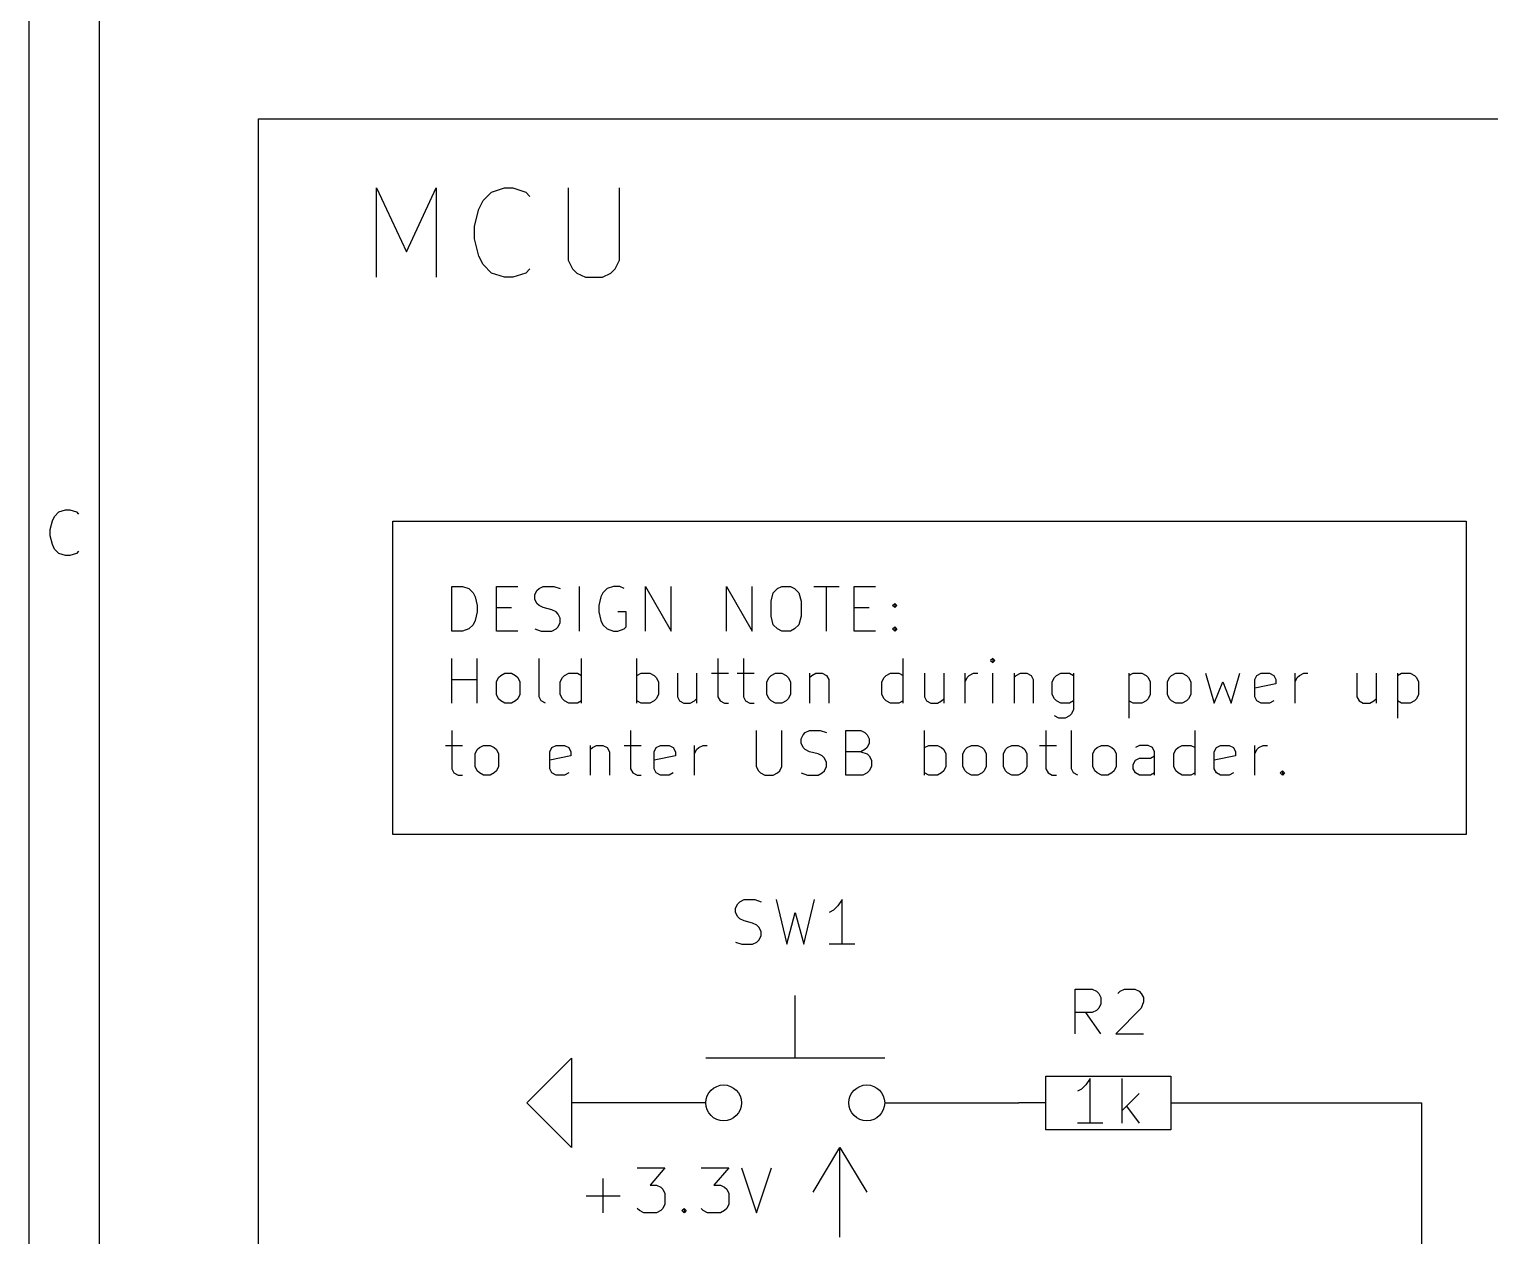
# Model space of a CAD drawing. Extents: x 0.4 to 16.1, y -11.3 to -0.4.
# Drawn here: x 0.394 to 2.026, y -6.099 to -4.75 of the extents above; entities that cross this region are included whole.
import ezdxf

# ---------------------------------------------------------------- set-up
doc = ezdxf.new("R2010")
doc.units = 0
doc.header["$MEASUREMENT"] = 0
for name, color, linetype in [('BLUE3', 171, 'CONTINUOUS'), ('CYAN2', 4, 'CONTINUOUS'), ('GREEN3', 91, 'CONTINUOUS'), ('RED2', 1, 'CONTINUOUS')]:
    doc.layers.add(name, color=color, linetype=linetype)

msp = doc.modelspace()

# ---------------------------------------------------------------- linework, layer by layer
at = {"layer": 'BLUE3', "linetype": 'CONTINUOUS'}
for p, q in [((0.65, -4.85), (6.1, -4.85)), ((0.65, -11.1), (0.65, -4.85)), ((0.782, -5.0273), (0.782, -4.9273)), ((0.782, -4.9273), (0.8154, -4.9987)), ((0.8154, -4.9987), (0.8487, -4.9273)), ((0.8487, -4.9273), (0.8487, -5.0273)), ((0.9106, -4.932), (0.9249, -4.9273)), ((0.9249, -4.9273), (0.9344, -4.9273)), ((0.9344, -4.9273), (0.9487, -4.932)), ((0.9963, -4.9273), (0.9963, -5.0082)), ((1.0535, -5.0082), (1.0535, -4.9273)), ((0.8963, -4.9511), (0.9011, -4.9416)), ((0.9011, -4.9416), (0.9106, -4.932)), ((0.9487, -4.932), (0.9535, -4.9368)), ((0.8916, -4.9701), (0.8963, -4.9511)), ((0.8916, -4.9844), (0.8916, -4.9701)), ((0.8963, -5.0035), (0.8916, -4.9844)), ((0.9011, -5.013), (0.8963, -5.0035)), ((0.9963, -5.0082), (1.0011, -5.0177)), ((1.0487, -5.0177), (1.0535, -5.0082)), ((0.9106, -5.0225), (0.9011, -5.013)), ((0.9249, -5.0273), (0.9106, -5.0225)), ((0.9344, -5.0273), (0.9249, -5.0273)), ((0.9487, -5.0225), (0.9344, -5.0273)), ((0.9535, -5.0177), (0.9487, -5.0225)), ((1.0011, -5.0177), (1.0058, -5.0225)), ((1.0058, -5.0225), (1.0154, -5.0273)), ((1.0154, -5.0273), (1.0344, -5.0273)), ((1.0344, -5.0273), (1.0439, -5.0225)), ((1.0439, -5.0225), (1.0487, -5.0177)), ((0.8, -5.65), (0.8, -5.3)), ((0.8, -5.3), (2, -5.3)), ((2, -5.3), (2, -5.65)), ((0.866, -5.4227), (0.866, -5.3727)), ((0.866, -5.3727), (0.8779, -5.3727)), ((0.8779, -5.3727), (0.8851, -5.3751)), ((0.8851, -5.3751), (0.8898, -5.3799)), ((0.8898, -5.3799), (0.8922, -5.3846)), ((0.8922, -5.3846), (0.8946, -5.3941)), ((0.916, -5.4227), (0.916, -5.3727)), ((0.916, -5.3727), (0.9398, -5.3727)), ((0.9589, -5.3822), (0.9612, -5.3775)), ((0.9589, -5.387), (0.9589, -5.3822)), ((0.9612, -5.3918), (0.9589, -5.387)), ((0.9612, -5.3775), (0.9636, -5.3751)), ((0.9636, -5.3751), (0.9684, -5.3727)), ((0.9684, -5.3727), (0.9803, -5.3727)), ((0.9803, -5.3727), (0.9874, -5.3751)), ((1.0089, -5.4227), (1.0089, -5.3727)), ((1.0327, -5.3846), (1.0303, -5.3941)), ((1.0351, -5.3799), (1.0327, -5.3846)), ((1.0398, -5.3751), (1.0351, -5.3799)), ((1.047, -5.3727), (1.0398, -5.3751)), ((1.0541, -5.3727), (1.047, -5.3727)), ((1.0589, -5.3751), (1.0541, -5.3727)), ((1.0827, -5.4227), (1.0827, -5.3727)), ((1.0827, -5.3727), (1.1112, -5.4227)), ((1.1112, -5.4227), (1.1112, -5.3727)), ((1.1732, -5.4227), (1.1732, -5.3727)), ((1.1732, -5.3727), (1.2017, -5.4227)), ((1.2017, -5.4227), (1.2017, -5.3727)), ((1.2232, -5.3894), (1.2255, -5.3799)), ((1.2255, -5.3799), (1.2303, -5.3751)), ((1.2303, -5.3751), (1.2351, -5.3727)), ((1.2351, -5.3727), (1.2446, -5.3727)), ((1.2446, -5.3727), (1.2493, -5.3751)), ((1.2493, -5.3751), (1.2541, -5.3799)), ((1.2541, -5.3799), (1.2565, -5.3894)), ((1.2708, -5.3727), (1.2993, -5.3727)), ((1.2851, -5.4227), (1.2851, -5.3727)), ((1.316, -5.4227), (1.316, -5.3727)), ((1.316, -5.3727), (1.3398, -5.3727)), ((0.8946, -5.4013), (0.8922, -5.4108)), ((0.8946, -5.3941), (0.8946, -5.4013)), ((0.916, -5.3965), (0.9327, -5.3965)), ((0.9636, -5.3941), (0.9612, -5.3918)), ((0.9684, -5.3965), (0.9636, -5.3941)), ((0.9779, -5.3989), (0.9684, -5.3965)), ((0.9827, -5.4013), (0.9779, -5.3989)), ((0.9851, -5.4037), (0.9827, -5.4013)), ((0.9874, -5.4084), (0.9851, -5.4037)), ((1.0303, -5.3941), (1.0303, -5.4013)), ((1.0303, -5.4013), (1.0327, -5.4108)), ((1.0612, -5.4013), (1.0517, -5.4013)), ((1.0612, -5.418), (1.0612, -5.4013)), ((1.2232, -5.4061), (1.2232, -5.3894)), ((1.2565, -5.3894), (1.2565, -5.4061)), ((1.316, -5.3965), (1.3327, -5.3965)), ((1.3589, -5.3941), (1.3612, -5.3918)), ((1.3612, -5.3965), (1.3589, -5.3941)), ((1.3612, -5.3918), (1.3636, -5.3941)), ((1.3612, -5.3918), (1.3612, -5.3965)), ((1.3636, -5.3941), (1.3612, -5.3965)), ((0.8851, -5.4203), (0.8779, -5.4227)), ((0.8898, -5.4156), (0.8851, -5.4203)), ((0.8922, -5.4108), (0.8898, -5.4156)), ((0.9589, -5.4203), (0.966, -5.4227)), ((0.9779, -5.4227), (0.9827, -5.4203)), ((0.9827, -5.4203), (0.9851, -5.418)), ((0.9851, -5.418), (0.9874, -5.4132)), ((0.9874, -5.4132), (0.9874, -5.4084)), ((1.0327, -5.4108), (1.0351, -5.4156)), ((1.0351, -5.4156), (1.0398, -5.4203)), ((1.0398, -5.4203), (1.047, -5.4227)), ((1.0517, -5.4227), (1.0589, -5.4203)), ((1.0589, -5.4203), (1.0612, -5.418)), ((1.2255, -5.4156), (1.2232, -5.4061)), ((1.2303, -5.4203), (1.2255, -5.4156)), ((1.2351, -5.4227), (1.2303, -5.4203)), ((1.2493, -5.4203), (1.2446, -5.4227)), ((1.2541, -5.4156), (1.2493, -5.4203)), ((1.2565, -5.4061), (1.2541, -5.4156)), ((1.3589, -5.4203), (1.3612, -5.418)), ((1.3612, -5.4227), (1.3589, -5.4203)), ((1.3612, -5.418), (1.3636, -5.4203)), ((1.3612, -5.418), (1.3612, -5.4227)), ((1.3636, -5.4203), (1.3612, -5.4227)), ((0.8779, -5.4227), (0.866, -5.4227)), ((0.9398, -5.4227), (0.916, -5.4227)), ((0.966, -5.4227), (0.9779, -5.4227)), ((1.047, -5.4227), (1.0517, -5.4227)), ((1.2446, -5.4227), (1.2351, -5.4227)), ((1.3398, -5.4227), (1.316, -5.4227)), ((0.866, -5.5032), (0.866, -5.4532)), ((0.8946, -5.5032), (0.8946, -5.4532)), ((0.9636, -5.4961), (0.9636, -5.4532)), ((1.0112, -5.5032), (1.0112, -5.4532)), ((1.0731, -5.5032), (1.0731, -5.4532)), ((1.1636, -5.4532), (1.1636, -5.4961)), ((1.1922, -5.4532), (1.1922, -5.4961)), ((1.3708, -5.5032), (1.3708, -5.4532)), ((1.4708, -5.4532), (1.4684, -5.4556)), ((1.4731, -5.4556), (1.4708, -5.4532)), ((1.4708, -5.4532), (1.4708, -5.458)), ((1.4684, -5.4556), (1.4708, -5.458)), ((1.4708, -5.458), (1.4731, -5.4556)), ((0.866, -5.477), (0.8946, -5.477)), ((0.916, -5.4794), (0.9184, -5.4746)), ((0.916, -5.4937), (0.916, -5.4794)), ((0.9184, -5.4746), (0.9208, -5.4723)), ((0.9208, -5.4723), (0.9255, -5.4699)), ((0.9255, -5.4699), (0.9327, -5.4699)), ((0.9327, -5.4699), (0.9374, -5.4723)), ((0.9374, -5.4723), (0.9398, -5.4746)), ((0.9398, -5.4746), (0.9422, -5.4794)), ((0.9422, -5.4794), (0.9422, -5.4937)), ((0.9874, -5.4794), (0.9898, -5.4746)), ((0.9874, -5.4937), (0.9874, -5.4794)), ((0.9898, -5.4746), (0.9922, -5.4723)), ((0.9922, -5.4723), (0.997, -5.4699)), ((0.997, -5.4699), (1.0065, -5.4699)), ((1.0065, -5.4699), (1.0112, -5.4723)), ((1.0731, -5.4723), (1.0779, -5.4699)), ((1.0779, -5.4699), (1.0874, -5.4699)), ((1.0874, -5.4699), (1.0922, -5.4723)), ((1.0922, -5.4723), (1.0946, -5.4746)), ((1.0946, -5.4746), (1.097, -5.4794)), ((1.097, -5.4794), (1.097, -5.4937)), ((1.1184, -5.4699), (1.1184, -5.4961)), ((1.1398, -5.4699), (1.1398, -5.5032)), ((1.1565, -5.4699), (1.1755, -5.4699)), ((1.1851, -5.4699), (1.2041, -5.4699)), ((1.2184, -5.4794), (1.2208, -5.4746)), ((1.2184, -5.4937), (1.2184, -5.4794)), ((1.2208, -5.4746), (1.2231, -5.4723)), ((1.2231, -5.4723), (1.2279, -5.4699)), ((1.2279, -5.4699), (1.2351, -5.4699)), ((1.2351, -5.4699), (1.2398, -5.4723)), ((1.2398, -5.4723), (1.2422, -5.4746)), ((1.2422, -5.4746), (1.2446, -5.4794)), ((1.2446, -5.4794), (1.2446, -5.4937)), ((1.266, -5.4699), (1.266, -5.5032)), ((1.266, -5.4746), (1.2684, -5.4723)), ((1.2684, -5.4723), (1.2731, -5.4699)), ((1.2731, -5.4699), (1.2803, -5.4699)), ((1.2803, -5.4699), (1.285, -5.4723)), ((1.285, -5.4723), (1.2874, -5.477)), ((1.2874, -5.477), (1.2874, -5.5032)), ((1.347, -5.4794), (1.3493, -5.4746)), ((1.347, -5.4937), (1.347, -5.4794)), ((1.3493, -5.4746), (1.3517, -5.4723)), ((1.3517, -5.4723), (1.3565, -5.4699)), ((1.3565, -5.4699), (1.366, -5.4699)), ((1.366, -5.4699), (1.3708, -5.4723)), ((1.3946, -5.4699), (1.3946, -5.4961)), ((1.416, -5.4699), (1.416, -5.5032)), ((1.4398, -5.5032), (1.4398, -5.4699)), ((1.4398, -5.4794), (1.4422, -5.4746)), ((1.4422, -5.4746), (1.4446, -5.4723)), ((1.4446, -5.4723), (1.4493, -5.4699)), ((1.4493, -5.4699), (1.4541, -5.4699)), ((1.4708, -5.5032), (1.4708, -5.4699)), ((1.4946, -5.4699), (1.4946, -5.5032)), ((1.4946, -5.4746), (1.4969, -5.4723)), ((1.4969, -5.4723), (1.5017, -5.4699)), ((1.5017, -5.4699), (1.5089, -5.4699)), ((1.5089, -5.4699), (1.5136, -5.4723)), ((1.5136, -5.4723), (1.516, -5.477)), ((1.516, -5.477), (1.516, -5.5032)), ((1.5374, -5.4794), (1.5398, -5.4746)), ((1.5374, -5.4937), (1.5374, -5.4794)), ((1.5398, -5.4746), (1.5422, -5.4723)), ((1.5422, -5.4723), (1.5469, -5.4699)), ((1.5469, -5.4699), (1.5565, -5.4699)), ((1.5565, -5.4699), (1.5612, -5.4723)), ((1.5612, -5.4699), (1.5612, -5.5104)), ((1.6231, -5.4699), (1.6231, -5.5199)), ((1.6231, -5.4723), (1.6279, -5.4699)), ((1.6279, -5.4699), (1.6374, -5.4699)), ((1.6374, -5.4699), (1.6422, -5.4723)), ((1.6422, -5.4723), (1.6446, -5.4746)), ((1.6446, -5.4746), (1.6469, -5.4794)), ((1.6469, -5.4794), (1.6469, -5.4937)), ((1.666, -5.4794), (1.6684, -5.4746)), ((1.666, -5.4937), (1.666, -5.4794)), ((1.6684, -5.4746), (1.6708, -5.4723)), ((1.6708, -5.4723), (1.6755, -5.4699)), ((1.6755, -5.4699), (1.6827, -5.4699)), ((1.6827, -5.4699), (1.6874, -5.4723)), ((1.6874, -5.4723), (1.6898, -5.4746)), ((1.6898, -5.4746), (1.6922, -5.4794)), ((1.6922, -5.4794), (1.6922, -5.4937)), ((1.7088, -5.4699), (1.7184, -5.5032)), ((1.7184, -5.5032), (1.7279, -5.4794)), ((1.7279, -5.4794), (1.7374, -5.5032)), ((1.7374, -5.5032), (1.7469, -5.4699)), ((1.7636, -5.477), (1.766, -5.4723)), ((1.7636, -5.4961), (1.7636, -5.477)), ((1.7874, -5.4818), (1.7636, -5.4865)), ((1.766, -5.4723), (1.7708, -5.4699)), ((1.7708, -5.4699), (1.7803, -5.4699)), ((1.7803, -5.4699), (1.785, -5.4723)), ((1.785, -5.4723), (1.7874, -5.477)), ((1.7874, -5.477), (1.7874, -5.4818)), ((1.8088, -5.5032), (1.8088, -5.4699)), ((1.8088, -5.4794), (1.8112, -5.4746)), ((1.8112, -5.4746), (1.8136, -5.4723)), ((1.8136, -5.4723), (1.8184, -5.4699)), ((1.8184, -5.4699), (1.8231, -5.4699)), ((1.8779, -5.4699), (1.8779, -5.4961)), ((1.8993, -5.4699), (1.8993, -5.5032)), ((1.9231, -5.4699), (1.9231, -5.5199)), ((1.9231, -5.4723), (1.9279, -5.4699)), ((1.9279, -5.4699), (1.9374, -5.4699)), ((1.9374, -5.4699), (1.9422, -5.4723)), ((1.9422, -5.4723), (1.9446, -5.4746)), ((1.9446, -5.4746), (1.9469, -5.4794)), ((1.9469, -5.4794), (1.9469, -5.4937)), ((0.9184, -5.4985), (0.916, -5.4937)), ((0.9208, -5.5008), (0.9184, -5.4985)), ((0.9255, -5.5032), (0.9208, -5.5008)), ((0.9374, -5.5008), (0.9327, -5.5032)), ((0.9398, -5.4985), (0.9374, -5.5008)), ((0.9422, -5.4937), (0.9398, -5.4985)), ((0.966, -5.5008), (0.9636, -5.4961)), ((0.9708, -5.5032), (0.966, -5.5008)), ((0.9898, -5.4985), (0.9874, -5.4937)), ((0.9922, -5.5008), (0.9898, -5.4985)), ((0.997, -5.5032), (0.9922, -5.5008)), ((1.0112, -5.5008), (1.0065, -5.5032)), ((1.0779, -5.5032), (1.0731, -5.5008)), ((1.0922, -5.5008), (1.0874, -5.5032)), ((1.0946, -5.4985), (1.0922, -5.5008)), ((1.097, -5.4937), (1.0946, -5.4985)), ((1.1184, -5.4961), (1.1208, -5.5008)), ((1.1208, -5.5008), (1.1255, -5.5032)), ((1.1327, -5.5032), (1.1374, -5.5008)), ((1.1374, -5.5008), (1.1398, -5.4985)), ((1.1636, -5.4961), (1.166, -5.5008)), ((1.166, -5.5008), (1.1708, -5.5032)), ((1.1922, -5.4961), (1.1946, -5.5008)), ((1.1946, -5.5008), (1.1993, -5.5032)), ((1.2208, -5.4985), (1.2184, -5.4937)), ((1.2231, -5.5008), (1.2208, -5.4985)), ((1.2279, -5.5032), (1.2231, -5.5008)), ((1.2398, -5.5008), (1.2351, -5.5032)), ((1.2422, -5.4985), (1.2398, -5.5008)), ((1.2446, -5.4937), (1.2422, -5.4985)), ((1.3493, -5.4985), (1.347, -5.4937)), ((1.3517, -5.5008), (1.3493, -5.4985)), ((1.3565, -5.5032), (1.3517, -5.5008)), ((1.3708, -5.5008), (1.366, -5.5032)), ((1.3946, -5.4961), (1.3969, -5.5008)), ((1.3969, -5.5008), (1.4017, -5.5032)), ((1.4089, -5.5032), (1.4136, -5.5008)), ((1.4136, -5.5008), (1.416, -5.4985)), ((1.5398, -5.4985), (1.5374, -5.4937)), ((1.5422, -5.5008), (1.5398, -5.4985)), ((1.5469, -5.5032), (1.5422, -5.5008)), ((1.5612, -5.5008), (1.5565, -5.5032)), ((1.6279, -5.5032), (1.6231, -5.5008)), ((1.6422, -5.5008), (1.6374, -5.5032)), ((1.6446, -5.4985), (1.6422, -5.5008)), ((1.6469, -5.4937), (1.6446, -5.4985)), ((1.6684, -5.4985), (1.666, -5.4937)), ((1.6708, -5.5008), (1.6684, -5.4985)), ((1.6755, -5.5032), (1.6708, -5.5008)), ((1.6874, -5.5008), (1.6827, -5.5032)), ((1.6898, -5.4985), (1.6874, -5.5008)), ((1.6922, -5.4937), (1.6898, -5.4985)), ((1.766, -5.5008), (1.7636, -5.4961)), ((1.7708, -5.5032), (1.766, -5.5008)), ((1.785, -5.5008), (1.7803, -5.5032)), ((1.8779, -5.4961), (1.8803, -5.5008)), ((1.8803, -5.5008), (1.885, -5.5032)), ((1.8922, -5.5032), (1.8969, -5.5008)), ((1.8969, -5.5008), (1.8993, -5.4985)), ((1.9279, -5.5032), (1.9231, -5.5008)), ((1.9422, -5.5008), (1.9374, -5.5032)), ((1.9446, -5.4985), (1.9422, -5.5008)), ((1.9469, -5.4937), (1.9446, -5.4985)), ((0.9327, -5.5032), (0.9255, -5.5032)), ((1.0065, -5.5032), (0.997, -5.5032)), ((1.0874, -5.5032), (1.0779, -5.5032)), ((1.1255, -5.5032), (1.1327, -5.5032)), ((1.1708, -5.5032), (1.1755, -5.5032)), ((1.1993, -5.5032), (1.2041, -5.5032)), ((1.2351, -5.5032), (1.2279, -5.5032)), ((1.366, -5.5032), (1.3565, -5.5032)), ((1.4017, -5.5032), (1.4089, -5.5032)), ((1.5446, -5.5199), (1.5398, -5.5175)), ((1.5565, -5.5032), (1.5469, -5.5032)), ((1.5565, -5.5175), (1.5517, -5.5199)), ((1.5589, -5.5151), (1.5565, -5.5175)), ((1.5612, -5.5104), (1.5589, -5.5151)), ((1.6374, -5.5032), (1.6279, -5.5032)), ((1.6827, -5.5032), (1.6755, -5.5032)), ((1.7803, -5.5032), (1.7708, -5.5032)), ((1.885, -5.5032), (1.8922, -5.5032)), ((1.9374, -5.5032), (1.9279, -5.5032)), ((0.866, -5.5337), (0.866, -5.5766)), ((1.066, -5.5337), (1.066, -5.5766)), ((1.2065, -5.5337), (1.2065, -5.5742)), ((1.2351, -5.5742), (1.2351, -5.5337)), ((1.2612, -5.5361), (1.266, -5.5337)), ((1.266, -5.5337), (1.2779, -5.5337)), ((1.2779, -5.5337), (1.2851, -5.5361)), ((1.3065, -5.5837), (1.3065, -5.5337)), ((1.3065, -5.5337), (1.3232, -5.5337)), ((1.3232, -5.5337), (1.3279, -5.5361)), ((1.3946, -5.5837), (1.3946, -5.5337)), ((1.5303, -5.5337), (1.5303, -5.5766)), ((1.5517, -5.5199), (1.5446, -5.5199)), ((1.5589, -5.5766), (1.5589, -5.5337)), ((1.6969, -5.5837), (1.6969, -5.5337)), ((0.8589, -5.5504), (0.8779, -5.5504)), ((0.897, -5.5528), (0.9017, -5.5504)), ((0.9017, -5.5504), (0.9089, -5.5504)), ((0.9089, -5.5504), (0.9136, -5.5528)), ((0.9779, -5.5528), (0.9827, -5.5504)), ((0.9827, -5.5504), (0.9922, -5.5504)), ((0.9922, -5.5504), (0.997, -5.5528)), ((1.0208, -5.5504), (1.0208, -5.5837)), ((1.0232, -5.5528), (1.0279, -5.5504)), ((1.0279, -5.5504), (1.0351, -5.5504)), ((1.0351, -5.5504), (1.0398, -5.5528)), ((1.0589, -5.5504), (1.0779, -5.5504)), ((1.0946, -5.5528), (1.0993, -5.5504)), ((1.0993, -5.5504), (1.1089, -5.5504)), ((1.1089, -5.5504), (1.1136, -5.5528)), ((1.1374, -5.5837), (1.1374, -5.5504)), ((1.1422, -5.5528), (1.147, -5.5504)), ((1.147, -5.5504), (1.1517, -5.5504)), ((1.2565, -5.5432), (1.2589, -5.5385)), ((1.2565, -5.548), (1.2565, -5.5432)), ((1.2589, -5.5528), (1.2565, -5.548)), ((1.2589, -5.5385), (1.2612, -5.5361)), ((1.3279, -5.5361), (1.3303, -5.5385)), ((1.3303, -5.5385), (1.3327, -5.5432)), ((1.3327, -5.548), (1.3303, -5.5528)), ((1.3327, -5.5432), (1.3327, -5.548)), ((1.3946, -5.5528), (1.3993, -5.5504)), ((1.3993, -5.5504), (1.4089, -5.5504)), ((1.4089, -5.5504), (1.4136, -5.5528)), ((1.4422, -5.5528), (1.447, -5.5504)), ((1.447, -5.5504), (1.4541, -5.5504)), ((1.4541, -5.5504), (1.4589, -5.5528)), ((1.4874, -5.5528), (1.4922, -5.5504)), ((1.4922, -5.5504), (1.4993, -5.5504)), ((1.4993, -5.5504), (1.5041, -5.5528)), ((1.5231, -5.5504), (1.5422, -5.5504)), ((1.5874, -5.5528), (1.5922, -5.5504)), ((1.5922, -5.5504), (1.5993, -5.5504)), ((1.5993, -5.5504), (1.6041, -5.5528)), ((1.635, -5.5504), (1.6303, -5.5528)), ((1.6446, -5.5504), (1.635, -5.5504)), ((1.6493, -5.5528), (1.6446, -5.5504)), ((1.6779, -5.5528), (1.6827, -5.5504)), ((1.6827, -5.5504), (1.6922, -5.5504)), ((1.6922, -5.5504), (1.6969, -5.5528)), ((1.7208, -5.5528), (1.7255, -5.5504)), ((1.7255, -5.5504), (1.735, -5.5504)), ((1.735, -5.5504), (1.7398, -5.5528)), ((1.7636, -5.5837), (1.7636, -5.5504)), ((1.7684, -5.5528), (1.7731, -5.5504)), ((1.7731, -5.5504), (1.7779, -5.5504)), ((0.8922, -5.5599), (0.8946, -5.5551)), ((0.8922, -5.5742), (0.8922, -5.5599)), ((0.8946, -5.5551), (0.897, -5.5528)), ((0.9136, -5.5528), (0.916, -5.5551)), ((0.916, -5.5551), (0.9184, -5.5599)), ((0.9184, -5.5599), (0.9184, -5.5742)), ((0.9755, -5.5575), (0.9779, -5.5528)), ((0.9755, -5.5766), (0.9755, -5.5575)), ((0.9993, -5.5623), (0.9755, -5.567)), ((0.997, -5.5528), (0.9993, -5.5575)), ((0.9993, -5.5575), (0.9993, -5.5623)), ((1.0208, -5.5551), (1.0232, -5.5528)), ((1.0398, -5.5528), (1.0422, -5.5575)), ((1.0422, -5.5575), (1.0422, -5.5837)), ((1.0922, -5.5575), (1.0946, -5.5528)), ((1.0922, -5.5766), (1.0922, -5.5575)), ((1.116, -5.5623), (1.0922, -5.567)), ((1.1136, -5.5528), (1.116, -5.5575)), ((1.116, -5.5575), (1.116, -5.5623)), ((1.1374, -5.5599), (1.1398, -5.5551)), ((1.1398, -5.5551), (1.1422, -5.5528)), ((1.2612, -5.5551), (1.2589, -5.5528)), ((1.266, -5.5575), (1.2612, -5.5551)), ((1.2755, -5.5599), (1.266, -5.5575)), ((1.2803, -5.5623), (1.2755, -5.5599)), ((1.2827, -5.5647), (1.2803, -5.5623)), ((1.2851, -5.5694), (1.2827, -5.5647)), ((1.3232, -5.5575), (1.3065, -5.5575)), ((1.3279, -5.5551), (1.3232, -5.5575)), ((1.3232, -5.5575), (1.3303, -5.5599)), ((1.3303, -5.5528), (1.3279, -5.5551)), ((1.3303, -5.5599), (1.3327, -5.5623)), ((1.3327, -5.5623), (1.3351, -5.567)), ((1.3351, -5.567), (1.3351, -5.5742)), ((1.4136, -5.5528), (1.416, -5.5551)), ((1.416, -5.5551), (1.4184, -5.5599)), ((1.4184, -5.5599), (1.4184, -5.5742)), ((1.4374, -5.5599), (1.4398, -5.5551)), ((1.4374, -5.5742), (1.4374, -5.5599)), ((1.4398, -5.5551), (1.4422, -5.5528)), ((1.4589, -5.5528), (1.4612, -5.5551)), ((1.4612, -5.5551), (1.4636, -5.5599)), ((1.4636, -5.5599), (1.4636, -5.5742)), ((1.4827, -5.5599), (1.4851, -5.5551)), ((1.4827, -5.5742), (1.4827, -5.5599)), ((1.4851, -5.5551), (1.4874, -5.5528)), ((1.5041, -5.5528), (1.5065, -5.5551)), ((1.5065, -5.5551), (1.5089, -5.5599)), ((1.5089, -5.5599), (1.5089, -5.5742)), ((1.5827, -5.5599), (1.585, -5.5551)), ((1.5827, -5.5742), (1.5827, -5.5599)), ((1.585, -5.5551), (1.5874, -5.5528)), ((1.6041, -5.5528), (1.6065, -5.5551)), ((1.6065, -5.5551), (1.6089, -5.5599)), ((1.6089, -5.5599), (1.6089, -5.5742)), ((1.6279, -5.5718), (1.6303, -5.567)), ((1.6303, -5.567), (1.635, -5.5647)), ((1.635, -5.5647), (1.647, -5.5647)), ((1.647, -5.5647), (1.6517, -5.5623)), ((1.6517, -5.5575), (1.6493, -5.5528)), ((1.6517, -5.5837), (1.6517, -5.5575)), ((1.6731, -5.5599), (1.6755, -5.5551)), ((1.6731, -5.5742), (1.6731, -5.5599)), ((1.6755, -5.5551), (1.6779, -5.5528)), ((1.7184, -5.5575), (1.7208, -5.5528)), ((1.7184, -5.5766), (1.7184, -5.5575)), ((1.7422, -5.5623), (1.7184, -5.567)), ((1.7398, -5.5528), (1.7422, -5.5575)), ((1.7422, -5.5575), (1.7422, -5.5623)), ((1.7636, -5.5599), (1.766, -5.5551)), ((1.766, -5.5551), (1.7684, -5.5528)), ((0.866, -5.5766), (0.8684, -5.5813)), ((0.8684, -5.5813), (0.8732, -5.5837)), ((0.8732, -5.5837), (0.8779, -5.5837)), ((0.8946, -5.5789), (0.8922, -5.5742)), ((0.897, -5.5813), (0.8946, -5.5789)), ((0.9017, -5.5837), (0.897, -5.5813)), ((0.9089, -5.5837), (0.9017, -5.5837)), ((0.9136, -5.5813), (0.9089, -5.5837)), ((0.916, -5.5789), (0.9136, -5.5813)), ((0.9184, -5.5742), (0.916, -5.5789)), ((0.9779, -5.5813), (0.9755, -5.5766)), ((0.9827, -5.5837), (0.9779, -5.5813)), ((0.9922, -5.5837), (0.9827, -5.5837)), ((0.997, -5.5813), (0.9922, -5.5837)), ((1.066, -5.5766), (1.0684, -5.5813)), ((1.0684, -5.5813), (1.0732, -5.5837)), ((1.0732, -5.5837), (1.0779, -5.5837)), ((1.0946, -5.5813), (1.0922, -5.5766)), ((1.0993, -5.5837), (1.0946, -5.5813)), ((1.1089, -5.5837), (1.0993, -5.5837)), ((1.1136, -5.5813), (1.1089, -5.5837)), ((1.2065, -5.5742), (1.2089, -5.5789)), ((1.2089, -5.5789), (1.2112, -5.5813)), ((1.2112, -5.5813), (1.216, -5.5837)), ((1.216, -5.5837), (1.2255, -5.5837)), ((1.2255, -5.5837), (1.2303, -5.5813)), ((1.2303, -5.5813), (1.2327, -5.5789)), ((1.2327, -5.5789), (1.2351, -5.5742)), ((1.2565, -5.5813), (1.2636, -5.5837)), ((1.2636, -5.5837), (1.2755, -5.5837)), ((1.2755, -5.5837), (1.2803, -5.5813)), ((1.2803, -5.5813), (1.2827, -5.5789)), ((1.2827, -5.5789), (1.2851, -5.5742)), ((1.2851, -5.5742), (1.2851, -5.5694)), ((1.3255, -5.5837), (1.3065, -5.5837)), ((1.3303, -5.5813), (1.3255, -5.5837)), ((1.3327, -5.5789), (1.3303, -5.5813)), ((1.3351, -5.5742), (1.3327, -5.5789)), ((1.3993, -5.5837), (1.3946, -5.5813)), ((1.4089, -5.5837), (1.3993, -5.5837)), ((1.4136, -5.5813), (1.4089, -5.5837)), ((1.416, -5.5789), (1.4136, -5.5813)), ((1.4184, -5.5742), (1.416, -5.5789)), ((1.4398, -5.5789), (1.4374, -5.5742)), ((1.4422, -5.5813), (1.4398, -5.5789)), ((1.447, -5.5837), (1.4422, -5.5813)), ((1.4541, -5.5837), (1.447, -5.5837)), ((1.4589, -5.5813), (1.4541, -5.5837)), ((1.4612, -5.5789), (1.4589, -5.5813)), ((1.4636, -5.5742), (1.4612, -5.5789)), ((1.4851, -5.5789), (1.4827, -5.5742)), ((1.4874, -5.5813), (1.4851, -5.5789)), ((1.4922, -5.5837), (1.4874, -5.5813)), ((1.4993, -5.5837), (1.4922, -5.5837)), ((1.5041, -5.5813), (1.4993, -5.5837)), ((1.5065, -5.5789), (1.5041, -5.5813)), ((1.5089, -5.5742), (1.5065, -5.5789)), ((1.5303, -5.5766), (1.5327, -5.5813)), ((1.5327, -5.5813), (1.5374, -5.5837)), ((1.5374, -5.5837), (1.5422, -5.5837)), ((1.5612, -5.5813), (1.5589, -5.5766)), ((1.566, -5.5837), (1.5612, -5.5813)), ((1.585, -5.5789), (1.5827, -5.5742)), ((1.5874, -5.5813), (1.585, -5.5789)), ((1.5922, -5.5837), (1.5874, -5.5813)), ((1.5993, -5.5837), (1.5922, -5.5837)), ((1.6041, -5.5813), (1.5993, -5.5837)), ((1.6065, -5.5789), (1.6041, -5.5813)), ((1.6089, -5.5742), (1.6065, -5.5789)), ((1.6279, -5.5766), (1.6279, -5.5718)), ((1.6303, -5.5813), (1.6279, -5.5766)), ((1.635, -5.5837), (1.6303, -5.5813)), ((1.647, -5.5837), (1.635, -5.5837)), ((1.6517, -5.5813), (1.647, -5.5837)), ((1.6755, -5.5789), (1.6731, -5.5742)), ((1.6779, -5.5813), (1.6755, -5.5789)), ((1.6827, -5.5837), (1.6779, -5.5813)), ((1.6922, -5.5837), (1.6827, -5.5837)), ((1.6969, -5.5813), (1.6922, -5.5837)), ((1.7208, -5.5813), (1.7184, -5.5766)), ((1.7255, -5.5837), (1.7208, -5.5813)), ((1.735, -5.5837), (1.7255, -5.5837)), ((1.7398, -5.5813), (1.735, -5.5837)), ((1.7922, -5.5813), (1.7946, -5.5789)), ((1.7946, -5.5837), (1.7922, -5.5813)), ((1.7946, -5.5789), (1.7969, -5.5813)), ((1.7946, -5.5789), (1.7946, -5.5837)), ((1.7969, -5.5813), (1.7946, -5.5837)), ((2, -5.65), (0.8, -5.65))]:
    msp.add_line(p, q, dxfattribs=at)
at = {"layer": 'CYAN2', "linetype": 'CONTINUOUS'}
for p, q in [((1.1833, -5.7323), (1.1857, -5.7276)), ((1.1833, -5.7323), (1.1857, -5.7276)), ((1.1857, -5.7276), (1.1881, -5.7252)), ((1.1857, -5.7276), (1.1881, -5.7252)), ((1.1881, -5.7252), (1.1929, -5.7228)), ((1.1881, -5.7252), (1.1929, -5.7228)), ((1.1929, -5.7228), (1.2048, -5.7228)), ((1.1929, -5.7228), (1.2048, -5.7228)), ((1.2048, -5.7228), (1.2119, -5.7252)), ((1.2048, -5.7228), (1.2119, -5.7252)), ((1.2286, -5.7228), (1.2405, -5.7728)), ((1.2286, -5.7228), (1.2405, -5.7728)), ((1.2595, -5.7728), (1.2714, -5.7228)), ((1.2595, -5.7728), (1.2714, -5.7228)), ((1.2976, -5.7299), (1.2929, -5.7347)), ((1.2976, -5.7299), (1.2929, -5.7347)), ((1.3024, -5.7228), (1.2976, -5.7299)), ((1.3024, -5.7228), (1.2976, -5.7299)), ((1.3024, -5.7728), (1.3024, -5.7228)), ((1.3024, -5.7728), (1.3024, -5.7228)), ((1.1833, -5.7371), (1.1833, -5.7323)), ((1.1833, -5.7371), (1.1833, -5.7323)), ((1.1857, -5.7419), (1.1833, -5.7371)), ((1.1857, -5.7419), (1.1833, -5.7371)), ((1.1881, -5.7442), (1.1857, -5.7419)), ((1.1881, -5.7442), (1.1857, -5.7419)), ((1.1929, -5.7466), (1.1881, -5.7442)), ((1.1929, -5.7466), (1.1881, -5.7442)), ((1.2024, -5.749), (1.1929, -5.7466)), ((1.2024, -5.749), (1.1929, -5.7466)), ((1.2405, -5.7728), (1.25, -5.7371)), ((1.2405, -5.7728), (1.25, -5.7371)), ((1.25, -5.7371), (1.2595, -5.7728)), ((1.25, -5.7371), (1.2595, -5.7728)), ((1.2929, -5.7347), (1.2881, -5.7371)), ((1.2929, -5.7347), (1.2881, -5.7371)), ((1.2071, -5.7514), (1.2024, -5.749)), ((1.2071, -5.7514), (1.2024, -5.749)), ((1.2095, -5.7538), (1.2071, -5.7514)), ((1.2095, -5.7538), (1.2071, -5.7514)), ((1.2119, -5.7585), (1.2095, -5.7538)), ((1.2119, -5.7585), (1.2095, -5.7538)), ((1.2095, -5.768), (1.2119, -5.7633)), ((1.2095, -5.768), (1.2119, -5.7633)), ((1.2119, -5.7633), (1.2119, -5.7585)), ((1.2119, -5.7633), (1.2119, -5.7585)), ((1.1833, -5.7704), (1.1905, -5.7728)), ((1.1833, -5.7704), (1.1905, -5.7728)), ((1.1905, -5.7728), (1.2024, -5.7728)), ((1.1905, -5.7728), (1.2024, -5.7728)), ((1.2024, -5.7728), (1.2071, -5.7704)), ((1.2024, -5.7728), (1.2071, -5.7704)), ((1.2071, -5.7704), (1.2095, -5.768)), ((1.2071, -5.7704), (1.2095, -5.768)), ((1.3167, -5.7728), (1.2881, -5.7728)), ((1.3167, -5.7728), (1.2881, -5.7728)), ((1.5631, -5.8728), (1.5631, -5.8228)), ((1.5631, -5.8228), (1.5821, -5.8228)), ((1.5821, -5.8228), (1.5869, -5.8252)), ((1.5869, -5.8252), (1.5893, -5.8276)), ((1.5893, -5.8276), (1.5917, -5.8323)), ((1.6107, -5.8276), (1.6131, -5.8252)), ((1.6131, -5.8252), (1.6179, -5.8228)), ((1.6179, -5.8228), (1.6298, -5.8228)), ((1.6298, -5.8228), (1.6345, -5.8252)), ((1.6345, -5.8252), (1.6369, -5.8276)), ((1.6369, -5.8276), (1.6393, -5.8323)), ((1.5893, -5.8442), (1.5869, -5.8466)), ((1.5917, -5.8395), (1.5893, -5.8442)), ((1.5917, -5.8323), (1.5917, -5.8395)), ((1.6369, -5.8442), (1.6083, -5.8728)), ((1.6393, -5.8371), (1.6369, -5.8442)), ((1.6393, -5.8323), (1.6393, -5.8371)), ((1.5821, -5.849), (1.5631, -5.849)), ((1.5917, -5.8728), (1.575, -5.849)), ((1.5869, -5.8466), (1.5821, -5.849)), ((1.6083, -5.8728), (1.6393, -5.8728)), ((1.5798, -5.9228), (1.575, -5.9299)), ((1.5798, -5.9728), (1.5798, -5.9228)), ((1.6155, -5.9728), (1.6155, -5.9228)), ((1.5702, -5.9347), (1.5655, -5.9371)), ((1.575, -5.9299), (1.5702, -5.9347)), ((1.6345, -5.9395), (1.6155, -5.9585)), ((1.6202, -5.9538), (1.6345, -5.9728)), ((1.594, -5.9728), (1.5655, -5.9728)), ((1.0734, -6.0228), (1.1044, -6.0228)), ((1.0734, -6.0228), (1.1044, -6.0228)), ((1.1044, -6.0228), (1.0877, -6.0419)), ((1.1044, -6.0228), (1.0877, -6.0419)), ((1.1449, -6.0228), (1.1758, -6.0228)), ((1.1449, -6.0228), (1.1758, -6.0228)), ((1.1758, -6.0228), (1.1591, -6.0419)), ((1.1758, -6.0228), (1.1591, -6.0419)), ((1.1901, -6.0228), (1.2068, -6.0728)), ((1.1901, -6.0228), (1.2068, -6.0728)), ((1.2068, -6.0728), (1.2234, -6.0228)), ((1.2068, -6.0728), (1.2234, -6.0228)), ((1.0353, -6.0728), (1.0353, -6.0347)), ((1.0353, -6.0728), (1.0353, -6.0347)), ((1.0163, -6.0538), (1.0544, -6.0538)), ((1.0163, -6.0538), (1.0544, -6.0538)), ((1.0877, -6.0419), (1.0949, -6.0419)), ((1.0877, -6.0419), (1.0949, -6.0419)), ((1.0949, -6.0419), (1.0996, -6.0442)), ((1.0949, -6.0419), (1.0996, -6.0442)), ((1.0996, -6.0442), (1.102, -6.0466)), ((1.0996, -6.0442), (1.102, -6.0466)), ((1.102, -6.0466), (1.1044, -6.0514)), ((1.102, -6.0466), (1.1044, -6.0514)), ((1.1044, -6.0514), (1.1044, -6.0633)), ((1.1044, -6.0514), (1.1044, -6.0633)), ((1.1591, -6.0419), (1.1663, -6.0419)), ((1.1591, -6.0419), (1.1663, -6.0419)), ((1.1663, -6.0419), (1.171, -6.0442)), ((1.1663, -6.0419), (1.171, -6.0442)), ((1.171, -6.0442), (1.1734, -6.0466)), ((1.171, -6.0442), (1.1734, -6.0466)), ((1.1734, -6.0466), (1.1758, -6.0514)), ((1.1734, -6.0466), (1.1758, -6.0514)), ((1.1758, -6.0514), (1.1758, -6.0633)), ((1.1758, -6.0514), (1.1758, -6.0633)), ((1.0758, -6.0704), (1.0734, -6.068)), ((1.0758, -6.0704), (1.0734, -6.068)), ((1.0806, -6.0728), (1.0758, -6.0704)), ((1.0806, -6.0728), (1.0758, -6.0704)), ((1.0949, -6.0728), (1.0806, -6.0728)), ((1.0949, -6.0728), (1.0806, -6.0728)), ((1.0996, -6.0704), (1.0949, -6.0728)), ((1.0996, -6.0704), (1.0949, -6.0728)), ((1.102, -6.068), (1.0996, -6.0704)), ((1.102, -6.068), (1.0996, -6.0704)), ((1.1044, -6.0633), (1.102, -6.068)), ((1.1044, -6.0633), (1.102, -6.068)), ((1.1234, -6.0704), (1.1258, -6.068)), ((1.1234, -6.0704), (1.1258, -6.068)), ((1.1258, -6.0728), (1.1234, -6.0704)), ((1.1258, -6.0728), (1.1234, -6.0704)), ((1.1258, -6.068), (1.1282, -6.0704)), ((1.1258, -6.068), (1.1258, -6.0728)), ((1.1258, -6.068), (1.1282, -6.0704)), ((1.1258, -6.068), (1.1258, -6.0728)), ((1.1282, -6.0704), (1.1258, -6.0728)), ((1.1282, -6.0704), (1.1258, -6.0728)), ((1.1472, -6.0704), (1.1449, -6.068)), ((1.1472, -6.0704), (1.1449, -6.068)), ((1.152, -6.0728), (1.1472, -6.0704)), ((1.152, -6.0728), (1.1472, -6.0704)), ((1.1663, -6.0728), (1.152, -6.0728)), ((1.1663, -6.0728), (1.152, -6.0728)), ((1.171, -6.0704), (1.1663, -6.0728)), ((1.171, -6.0704), (1.1663, -6.0728)), ((1.1734, -6.068), (1.171, -6.0704)), ((1.1734, -6.068), (1.171, -6.0704)), ((1.1758, -6.0633), (1.1734, -6.068)), ((1.1758, -6.0633), (1.1734, -6.068))]:
    msp.add_line(p, q, dxfattribs=at)
at = {"layer": 'GREEN3', "linetype": 'CONTINUOUS'}
for p, q in [((1.45, -5.95), (1.5, -5.95)), ((1.7, -5.95), (1.95, -5.95)), ((1.95, -5.95), (1.95, -6.3))]:
    msp.add_line(p, q, dxfattribs=at)
at = {"layer": 'RED2', "linetype": 'CONTINUOUS'}
for p, q in [((0.3937, -11.2993), (0.3937, -0.3937)), ((0.4724, -11.2206), (0.4724, -0.4724)), ((0.4221, -5.2945), (0.427, -5.2896)), ((0.427, -5.2896), (0.4343, -5.2872)), ((0.4343, -5.2872), (0.4392, -5.2872)), ((0.4392, -5.2872), (0.4465, -5.2896)), ((0.4465, -5.2896), (0.4489, -5.292)), ((0.4172, -5.3091), (0.4197, -5.2993)), ((0.4197, -5.2993), (0.4221, -5.2945)), ((0.4172, -5.3164), (0.4172, -5.3091)), ((0.4197, -5.3261), (0.4172, -5.3164)), ((0.4221, -5.331), (0.4197, -5.3261)), ((0.427, -5.3359), (0.4221, -5.331)), ((0.4343, -5.3383), (0.427, -5.3359)), ((0.4392, -5.3383), (0.4343, -5.3383)), ((0.4465, -5.3359), (0.4392, -5.3383)), ((0.4489, -5.3335), (0.4465, -5.3359)), ((1.25, -5.9), (1.25, -5.83)), ((0.95, -5.95), (1, -5.9)), ((1, -5.9), (1, -5.95)), ((1.35, -5.9), (1.15, -5.9)), ((1.53, -5.98), (1.53, -5.92)), ((1.53, -5.92), (1.67, -5.92)), ((1.67, -5.92), (1.67, -5.98)), ((1, -6), (0.95, -5.95)), ((1.05, -5.95), (1, -5.95)), ((1, -5.95), (1, -6)), ((1.15, -5.95), (1.05, -5.95)), ((1.15, -5.95), (1.05, -5.95)), ((1.35, -5.95), (1.45, -5.95)), ((1.35, -5.95), (1.45, -5.95)), ((1.53, -5.95), (1.5, -5.95)), ((1.67, -5.95), (1.7, -5.95)), ((1.67, -5.98), (1.53, -5.98)), ((1.27, -6.05), (1.3, -6)), ((1.3, -6.1), (1.3, -6)), ((1.3, -6), (1.33, -6.05))]:
    msp.add_line(p, q, dxfattribs=at)
at = {"layer": 'RED2'}
for centre in [(1.17, -5.95), (1.33, -5.95)]:
    msp.add_circle(centre, 0.02, dxfattribs=at)

doc.saveas('drawing.dxf')
